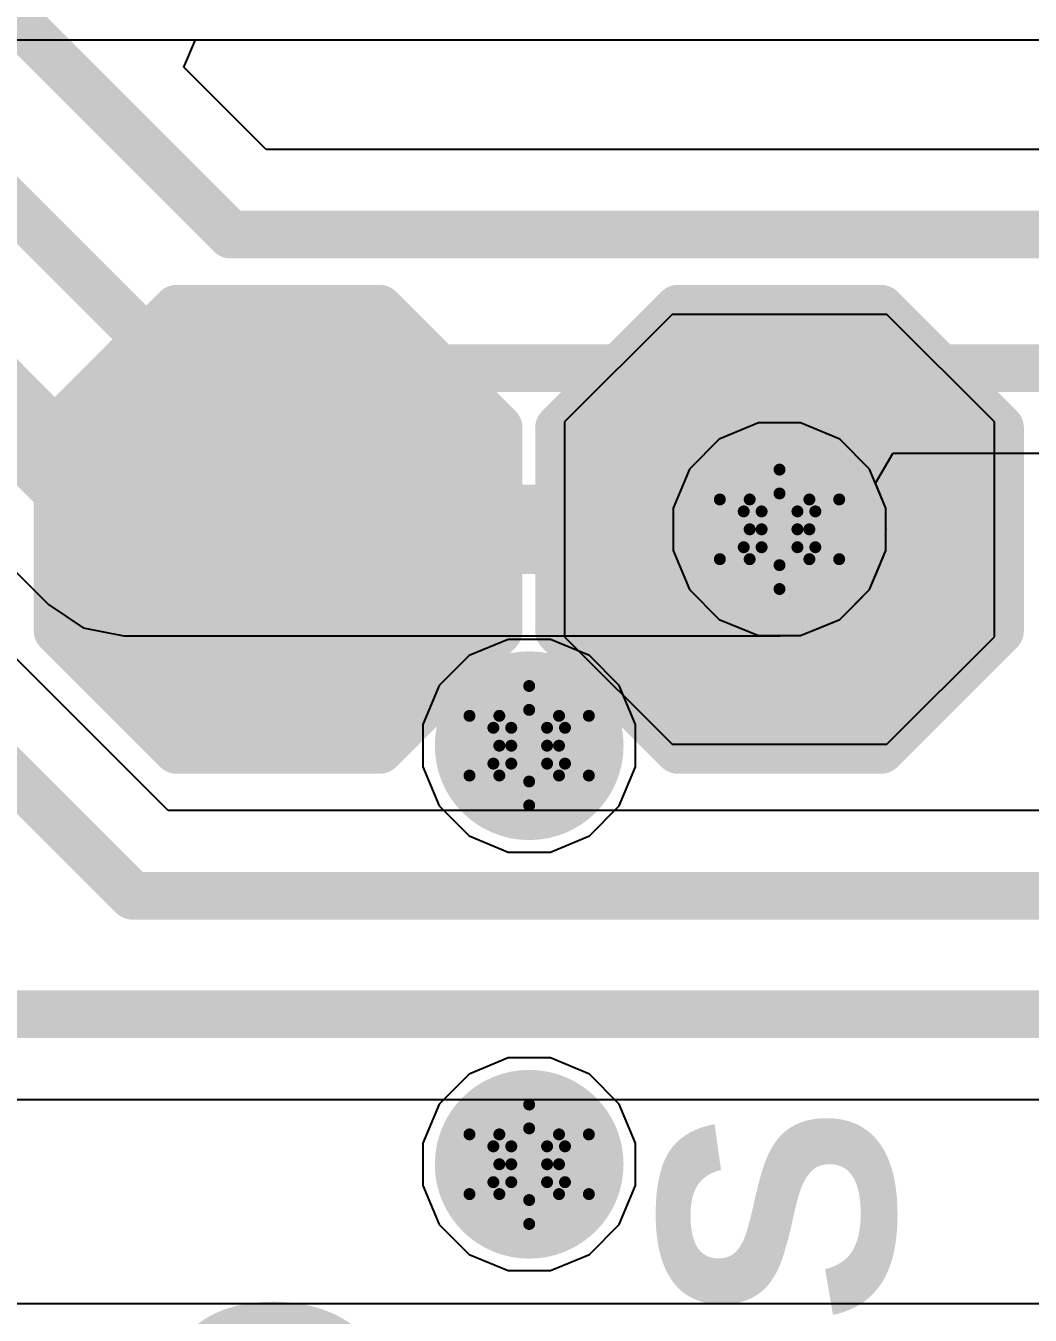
# Model space of a CAD drawing. Header units: inches. Extents: x -2.7 to 10.9, y -2.9 to 7.4.
# Drawn here: x -1.4133 to -1.245, y -1.6206 to -1.4047 of the extents above; entities that cross this region are included whole.
import ezdxf

# ---------------------------------------------------------------- set-up
doc = ezdxf.new("R2010")
doc.units = ezdxf.units.IN
doc.header["$MEASUREMENT"] = 0
for name, color, linetype in [('Board Outline', 216, 'Continuous'), ('Bottom Layer', 5, 'Continuous'), ('Bottom Solder', 6, 'Continuous'), ('Drill Drawing', 1, 'Continuous'), ('Layer 2', 16, 'Continuous'), ('Layer 3', 76, 'Continuous'), ('Top Layer', 1, 'Continuous'), ('Top Overlay', 2, 'Continuous'), ('Top Paste', 8, 'Continuous'), ('Top Solder', 216, 'Continuous'), ('Via Holes', 16, 'Continuous')]:
    doc.layers.add(name, color=color, linetype=linetype)
doc.styles.add('Arial_Bold', font='', dxfattribs={"height": 0.2})
doc.styles.get('Arial_Bold').set_extended_font_data('Arial', bold=True)

# ---------------------------------------------------------------- blocks, each defined once
blk = doc.blocks.new('T__________232')
at = {"layer": 'Top Layer'}
blk.add_hatch(color=1, dxfattribs=at).paths.add_polyline_path([(0.015, 0.03), (-0.015, 0.03), (-0.03, 0.015), (-0.03, -0.015), (-0.015, -0.03), (0.015, -0.03), (0.03, -0.015), (0.03, 0.015)])
at = {"layer": 'Top Paste'}
blk.add_hatch(color=8, dxfattribs=at).paths.add_polyline_path([(0.015, 0.03), (-0.015, 0.03), (-0.03, 0.015), (-0.03, -0.015), (-0.015, -0.03), (0.015, -0.03), (0.03, -0.015), (0.03, 0.015)])
at = {"layer": 'Top Solder'}
blk.add_hatch(color=216, dxfattribs=at).paths.add_polyline_path([(0.017, 0.034), (-0.017, 0.034), (-0.034, 0.017), (-0.034, -0.017), (-0.017, -0.034), (0.017, -0.034), (0.034, -0.017), (0.034, 0.017)])
at = {"layer": 'Top Overlay'}
for points in [[(-0.017, 0.037, 0.00787, 0.00787, 0), (-0.037, 0.017, 0.00787, 0.00787, 0)], [(-0.017, 0.037, 0.00787, 0.00787, 0), (0.017, 0.037, 0.00787, 0.00787, 0)], [(-0.017, 0.037, 0.00787, 0.00787, 0), (0.017, 0.037, 0.00787, 0.00787, 0)], [(0.017, 0.037, 0.00787, 0.00787, 0), (0.037, 0.017, 0.00787, 0.00787, 0)], [(-0.037, 0.017, 0.00787, 0.00787, 0), (-0.037, -0.017, 0.00787, 0.00787, 0)], [(0.037, 0.017, 0.00787, 0.00787, 0), (0.037, -0.017, 0.00787, 0.00787, 0)], [(-0.037, -0.017, 0.00787, 0.00787, 0), (-0.017, -0.037, 0.00787, 0.00787, 0)], [(0.037, -0.017, 0.00787, 0.00787, 0), (0.017, -0.037, 0.00787, 0.00787, 0)], [(-0.017, -0.037, 0.00787, 0.00787, 0), (0.017, -0.037, 0.00787, 0.00787, 0)], [(-0.017, -0.037, 0.00787, 0.00787, 0), (0.017, -0.037, 0.00787, 0.00787, 0)]]:
    blk.add_lwpolyline(points, format="xyseb", dxfattribs=at)
for points in [[(-0.01897, 0.037, 0.00394, 0.00394, 1), (-0.01503, 0.037, 0.00394, 0.00394, 1)], [(-0.01897, 0.037, 0.00394, 0.00394, 1), (-0.01503, 0.037, 0.00394, 0.00394, 1)], [(-0.01897, 0.037, 0.00394, 0.00394, 1), (-0.01503, 0.037, 0.00394, 0.00394, 1)], [(0.01503, 0.037, 0.00394, 0.00394, 1), (0.01897, 0.037, 0.00394, 0.00394, 1)], [(0.01503, 0.037, 0.00394, 0.00394, 1), (0.01897, 0.037, 0.00394, 0.00394, 1)], [(0.01503, 0.037, 0.00394, 0.00394, 1), (0.01897, 0.037, 0.00394, 0.00394, 1)], [(-0.03897, 0.017, 0.00394, 0.00394, 1), (-0.03503, 0.017, 0.00394, 0.00394, 1)], [(-0.03897, 0.017, 0.00394, 0.00394, 1), (-0.03503, 0.017, 0.00394, 0.00394, 1)], [(0.03503, 0.017, 0.00394, 0.00394, 1), (0.03897, 0.017, 0.00394, 0.00394, 1)], [(0.03503, 0.017, 0.00394, 0.00394, 1), (0.03897, 0.017, 0.00394, 0.00394, 1)], [(-0.03897, -0.017, 0.00394, 0.00394, 1), (-0.03503, -0.017, 0.00394, 0.00394, 1)], [(-0.03897, -0.017, 0.00394, 0.00394, 1), (-0.03503, -0.017, 0.00394, 0.00394, 1)], [(0.03503, -0.017, 0.00394, 0.00394, 1), (0.03897, -0.017, 0.00394, 0.00394, 1)], [(0.03503, -0.017, 0.00394, 0.00394, 1), (0.03897, -0.017, 0.00394, 0.00394, 1)], [(-0.01897, -0.037, 0.00394, 0.00394, 1), (-0.01503, -0.037, 0.00394, 0.00394, 1)], [(-0.01897, -0.037, 0.00394, 0.00394, 1), (-0.01503, -0.037, 0.00394, 0.00394, 1)], [(-0.01897, -0.037, 0.00394, 0.00394, 1), (-0.01503, -0.037, 0.00394, 0.00394, 1)], [(0.01503, -0.037, 0.00394, 0.00394, 1), (0.01897, -0.037, 0.00394, 0.00394, 1)], [(0.01503, -0.037, 0.00394, 0.00394, 1), (0.01897, -0.037, 0.00394, 0.00394, 1)], [(0.01503, -0.037, 0.00394, 0.00394, 1), (0.01897, -0.037, 0.00394, 0.00394, 1)]]:
    blk.add_lwpolyline(points, format="xyseb", close=True, dxfattribs=at)
blk = doc.blocks.new('T__________236')
at = {"layer": 'Top Layer'}
blk.add_hatch(color=1, dxfattribs=at).paths.add_polyline_path([(0.015, 0.03), (-0.015, 0.03), (-0.03, 0.015), (-0.03, -0.015), (-0.015, -0.03), (0.015, -0.03), (0.03, -0.015), (0.03, 0.015)])
at = {"layer": 'Top Paste'}
blk.add_hatch(color=8, dxfattribs=at).paths.add_polyline_path([(0.015, 0.03), (-0.015, 0.03), (-0.03, 0.015), (-0.03, -0.015), (-0.015, -0.03), (0.015, -0.03), (0.03, -0.015), (0.03, 0.015)])
at = {"layer": 'Top Solder'}
blk.add_hatch(color=216, dxfattribs=at).paths.add_polyline_path([(0.017, 0.034), (-0.017, 0.034), (-0.034, 0.017), (-0.034, -0.017), (-0.017, -0.034), (0.017, -0.034), (0.034, -0.017), (0.034, 0.017)])
at = {"layer": 'Top Overlay'}
for points in [[(-0.017, 0.037, 0.00787, 0.00787, 0), (-0.037, 0.017, 0.00787, 0.00787, 0)], [(0.017, 0.037, 0.00787, 0.00787, 0), (-0.017, 0.037, 0.00787, 0.00787, 0)], [(0.017, 0.037, 0.00787, 0.00787, 0), (-0.017, 0.037, 0.00787, 0.00787, 0)], [(0.037, 0.017, 0.00787, 0.00787, 0), (0.017, 0.037, 0.00787, 0.00787, 0)], [(-0.037, 0.017, 0.00787, 0.00787, 0), (-0.037, -0.017, 0.00787, 0.00787, 0)], [(0.037, 0.017, 0.00787, 0.00787, 0), (0.037, -0.017, 0.00787, 0.00787, 0)], [(-0.017, -0.037, 0.00787, 0.00787, 0), (-0.037, -0.017, 0.00787, 0.00787, 0)], [(0.037, -0.017, 0.00787, 0.00787, 0), (0.017, -0.037, 0.00787, 0.00787, 0)], [(0.017, -0.037, 0.00787, 0.00787, 0), (-0.017, -0.037, 0.00787, 0.00787, 0)], [(0.017, -0.037, 0.00787, 0.00787, 0), (-0.017, -0.037, 0.00787, 0.00787, 0)]]:
    blk.add_lwpolyline(points, format="xyseb", dxfattribs=at)
for points in [[(-0.01897, 0.037, 0.00394, 0.00394, 1), (-0.01503, 0.037, 0.00394, 0.00394, 1)], [(-0.01897, 0.037, 0.00394, 0.00394, 1), (-0.01503, 0.037, 0.00394, 0.00394, 1)], [(-0.01897, 0.037, 0.00394, 0.00394, 1), (-0.01503, 0.037, 0.00394, 0.00394, 1)], [(0.01503, 0.037, 0.00394, 0.00394, 1), (0.01897, 0.037, 0.00394, 0.00394, 1)], [(0.01503, 0.037, 0.00394, 0.00394, 1), (0.01897, 0.037, 0.00394, 0.00394, 1)], [(0.01503, 0.037, 0.00394, 0.00394, 1), (0.01897, 0.037, 0.00394, 0.00394, 1)], [(-0.03897, 0.017, 0.00394, 0.00394, 1), (-0.03503, 0.017, 0.00394, 0.00394, 1)], [(-0.03897, 0.017, 0.00394, 0.00394, 1), (-0.03503, 0.017, 0.00394, 0.00394, 1)], [(0.03503, 0.017, 0.00394, 0.00394, 1), (0.03897, 0.017, 0.00394, 0.00394, 1)], [(0.03503, 0.017, 0.00394, 0.00394, 1), (0.03897, 0.017, 0.00394, 0.00394, 1)], [(-0.03897, -0.017, 0.00394, 0.00394, 1), (-0.03503, -0.017, 0.00394, 0.00394, 1)], [(-0.03897, -0.017, 0.00394, 0.00394, 1), (-0.03503, -0.017, 0.00394, 0.00394, 1)], [(0.03503, -0.017, 0.00394, 0.00394, 1), (0.03897, -0.017, 0.00394, 0.00394, 1)], [(0.03503, -0.017, 0.00394, 0.00394, 1), (0.03897, -0.017, 0.00394, 0.00394, 1)], [(-0.01897, -0.037, 0.00394, 0.00394, 1), (-0.01503, -0.037, 0.00394, 0.00394, 1)], [(-0.01897, -0.037, 0.00394, 0.00394, 1), (-0.01503, -0.037, 0.00394, 0.00394, 1)], [(-0.01897, -0.037, 0.00394, 0.00394, 1), (-0.01503, -0.037, 0.00394, 0.00394, 1)], [(0.01503, -0.037, 0.00394, 0.00394, 1), (0.01897, -0.037, 0.00394, 0.00394, 1)], [(0.01503, -0.037, 0.00394, 0.00394, 1), (0.01897, -0.037, 0.00394, 0.00394, 1)], [(0.01503, -0.037, 0.00394, 0.00394, 1), (0.01897, -0.037, 0.00394, 0.00394, 1)]]:
    blk.add_lwpolyline(points, format="xyseb", close=True, dxfattribs=at)

msp = doc.modelspace()

# ---------------------------------------------------------------- hatches: boundary and pattern name
at = {"layer": 'Bottom Layer'}
h = msp.add_hatch(color=5, dxfattribs=at)
edge = h.paths.add_edge_path()
edge.add_arc((-1.287, -1.489), 0.01181, 0, 360)
h = msp.add_hatch(color=5, dxfattribs=at)
edge = h.paths.add_edge_path()
edge.add_arc((-1.32894, -1.52524), 0.01181, 0, 360)
h = msp.add_hatch(color=5, dxfattribs=at)
edge = h.paths.add_edge_path()
edge.add_arc((-1.32894, -1.59534), 0.01181, 0, 360)
at = {"layer": 'Bottom Solder'}
h = msp.add_hatch(color=6, dxfattribs=at)
edge = h.paths.add_edge_path()
edge.add_arc((-1.287, -1.489), 0.01581, 0, 360)
h = msp.add_hatch(color=6, dxfattribs=at)
edge = h.paths.add_edge_path()
edge.add_arc((-1.32894, -1.52524), 0.01581, 0, 360)
h = msp.add_hatch(color=6, dxfattribs=at)
edge = h.paths.add_edge_path()
edge.add_arc((-1.32894, -1.59534), 0.01581, 0, 360)
at = {"layer": 'Layer 2'}
h = msp.add_hatch(color=16, dxfattribs=at)
edge = h.paths.add_edge_path()
edge.add_arc((-1.287, -1.489), 0.01181, 0, 360)
h = msp.add_hatch(color=16, dxfattribs=at)
edge = h.paths.add_edge_path()
edge.add_arc((-1.32894, -1.52524), 0.01181, 0, 360)
h = msp.add_hatch(color=16, dxfattribs=at)
edge = h.paths.add_edge_path()
edge.add_arc((-1.32894, -1.59534), 0.01181, 0, 360)
at = {"layer": 'Layer 3'}
h = msp.add_hatch(color=76, dxfattribs=at)
edge = h.paths.add_edge_path()
edge.add_arc((-1.287, -1.489), 0.01181, 0, 360)
h = msp.add_hatch(color=76, dxfattribs=at)
edge = h.paths.add_edge_path()
edge.add_arc((-1.32894, -1.52524), 0.01181, 0, 360)
h = msp.add_hatch(color=76, dxfattribs=at)
edge = h.paths.add_edge_path()
edge.add_arc((-1.32894, -1.59534), 0.01181, 0, 360)
at = {"layer": 'Top Layer'}
h = msp.add_hatch(color=1, dxfattribs=at)
edge = h.paths.add_edge_path()
edge.add_arc((-1.287, -1.489), 0.01181, 0, 360)
h = msp.add_hatch(color=1, dxfattribs=at)
edge = h.paths.add_edge_path()
edge.add_arc((-1.32894, -1.52524), 0.01181, 0, 360)
h = msp.add_hatch(color=1, dxfattribs=at)
edge = h.paths.add_edge_path()
edge.add_arc((-1.32894, -1.59534), 0.01181, 0, 360)
at = {"layer": 'Top Solder'}
h = msp.add_hatch(color=216, dxfattribs=at)
edge = h.paths.add_edge_path()
edge.add_arc((-1.287, -1.489), 0.01581, 0, 360)
h = msp.add_hatch(color=216, dxfattribs=at)
edge = h.paths.add_edge_path()
edge.add_arc((-1.32894, -1.52524), 0.01581, 0, 360)
h = msp.add_hatch(color=216, dxfattribs=at)
edge = h.paths.add_edge_path()
edge.add_arc((-1.32894, -1.59534), 0.01581, 0, 360)
at = {"layer": 'Via Holes'}
h = msp.add_hatch(color=7, dxfattribs=at)
edge = h.paths.add_edge_path()
edge.add_arc((-1.287, -1.489), 0.00591, 0, 360)
h = msp.add_hatch(color=7, dxfattribs=at)
edge = h.paths.add_edge_path()
edge.add_arc((-1.32894, -1.52524), 0.00591, 0, 360)
h = msp.add_hatch(color=7, dxfattribs=at)
edge = h.paths.add_edge_path()
edge.add_arc((-1.32894, -1.59534), 0.00591, 0, 360)

# ---------------------------------------------------------------- linework, layer by layer
at = {"layer": 'Board Outline'}
msp.add_lwpolyline([(2.84412, -0.24125, 0.005, 0.005, -0.741893), (-2.49969, -1.37795, 0.005, 0.005, 0)], format="xyseb", dxfattribs=at)
at = {"layer": 'Bottom Layer'}
for p, q in [((-1.38678, -1.41162), (-1.38486, -1.407)), ((-1.38486, -1.407), (-0.822, -1.407)), ((-1.37303, -1.42537), (-1.38678, -1.41162)), ((-1.00036, -1.42537), (-1.37303, -1.42537)), ((-1.46063, -1.45044), (-1.40945, -1.50162)), ((-1.38943, -1.53611), (-1.46142, -1.46412)), ((-1.27092, -1.48127), (-1.26801, -1.47629)), ((-1.26801, -1.47629), (-1.26799, -1.47627)), ((-1.26799, -1.47627), (-1.23591, -1.47627)), ((-1.27061, -1.48204), (-1.27092, -1.48127)), ((-1.27052, -1.48217), (-1.27061, -1.48204)), ((-1.27048, -1.48233), (-1.27052, -1.48217)), ((-1.26919, -1.48546), (-1.27048, -1.48233)), ((-1.26919, -1.48884), (-1.26919, -1.48546)), ((-1.26916, -1.489), (-1.26919, -1.48884)), ((-1.26919, -1.48916), (-1.26916, -1.489)), ((-1.26919, -1.49254), (-1.26919, -1.48916)), ((-1.27048, -1.49567), (-1.26919, -1.49254)), ((-1.2719, -1.49909), (-1.27061, -1.49596)), ((-1.27061, -1.49596), (-1.27052, -1.49583)), ((-1.27052, -1.49583), (-1.27048, -1.49567)), ((-1.27429, -1.50148), (-1.2719, -1.49909)), ((-1.40945, -1.50162), (-1.40366, -1.50548)), ((-1.27691, -1.5041), (-1.27452, -1.50171)), ((-1.27452, -1.50171), (-1.27438, -1.50162)), ((-1.27438, -1.50162), (-1.27429, -1.50148)), ((-1.28004, -1.50539), (-1.27691, -1.5041)), ((-1.40366, -1.50548), (-1.39683, -1.50684)), ((-1.39683, -1.50684), (-1.287, -1.50684)), ((-1.287, -1.50684), (-1.28684, -1.50681)), ((-1.28684, -1.50681), (-1.28346, -1.50681)), ((-1.28346, -1.50681), (-1.28033, -1.50552)), ((-1.28033, -1.50552), (-1.28017, -1.50548)), ((-1.28017, -1.50548), (-1.28004, -1.50539)), ((0.5171, -1.53611), (-1.38943, -1.53611)), ((-1.44209, -1.58447), (0.52914, -1.58447)), ((0.54159, -1.61872), (-1.46427, -1.61872))]:
    msp.add_line(p, q, dxfattribs=at)
for points in [[(-1.42758, -1.391, 0.008, 0.008, 0), (-1.37894, -1.43964, 0.008, 0.008, 0)], [(-1.44147, -1.40879, 0.008, 0.008, 0), (-1.38825, -1.462, 0.008, 0.008, 0)], [(-1.45536, -1.43047, 0.015, 0.015, 0), (-1.39683, -1.489, 0.015, 0.015, 0)], [(-1.37894, -1.43964, 0.008, 0.008, 0), (-1.00036, -1.43964, 0.008, 0.008, 0)], [(-1.38825, -1.462, 0.008, 0.008, 0), (-1.23, -1.462, 0.008, 0.008, 0)], [(-1.47923, -1.4665, 0.008, 0.008, 0), (-1.39534, -1.55038, 0.008, 0.008, 0)], [(-1.39683, -1.489, 0.015, 0.015, 0), (-1.287, -1.489, 0.015, 0.015, 0)], [(-1.39534, -1.55038, 0.008, 0.008, 0), (0.52301, -1.55038, 0.008, 0.008, 0)], [(-1.448, -1.57019, 0.008, 0.008, 0), (0.52915, -1.57019, 0.008, 0.008, 0)]]:
    msp.add_lwpolyline(points, format="xyseb", dxfattribs=at)
for points in [[(-1.38094, -1.43964, 0.004, 0.004, 1), (-1.37694, -1.43964, 0.004, 0.004, 1)], [(-1.38094, -1.43964, 0.004, 0.004, 1), (-1.37694, -1.43964, 0.004, 0.004, 1)], [(-1.39025, -1.462, 0.004, 0.004, 1), (-1.38625, -1.462, 0.004, 0.004, 1)], [(-1.39025, -1.462, 0.004, 0.004, 1), (-1.38625, -1.462, 0.004, 0.004, 1)], [(-1.40058, -1.489, 0.0075, 0.0075, 1), (-1.39308, -1.489, 0.0075, 0.0075, 1)], [(-1.40058, -1.489, 0.0075, 0.0075, 1), (-1.39308, -1.489, 0.0075, 0.0075, 1)], [(-1.29075, -1.489, 0.0075, 0.0075, 1), (-1.28325, -1.489, 0.0075, 0.0075, 1)], [(-1.39734, -1.55038, 0.004, 0.004, 1), (-1.39334, -1.55038, 0.004, 0.004, 1)], [(-1.39734, -1.55038, 0.004, 0.004, 1), (-1.39334, -1.55038, 0.004, 0.004, 1)]]:
    msp.add_lwpolyline(points, format="xyseb", close=True, dxfattribs=at)
at = {"layer": 'Drill Drawing'}
for points in [[(-1.292, -1.484, 0.002, 0.002, 0), (-1.287, -1.479, 0.002, 0.002, 0)], [(-1.287, -1.479, 0.002, 0.002, 0), (-1.282, -1.484, 0.002, 0.002, 0)], [(-1.297, -1.484, 0.002, 0.002, 0), (-1.292, -1.489, 0.002, 0.002, 0)], [(-1.297, -1.484, 0.002, 0.002, 0), (-1.292, -1.484, 0.002, 0.002, 0)], [(-1.29, -1.486, 0.002, 0.002, 0), (-1.287, -1.483, 0.002, 0.002, 0)], [(-1.287, -1.483, 0.002, 0.002, 0), (-1.284, -1.486, 0.002, 0.002, 0)], [(-1.282, -1.484, 0.002, 0.002, 0), (-1.277, -1.484, 0.002, 0.002, 0)], [(-1.282, -1.489, 0.002, 0.002, 0), (-1.277, -1.484, 0.002, 0.002, 0)], [(-1.293, -1.486, 0.002, 0.002, 0), (-1.29, -1.489, 0.002, 0.002, 0)], [(-1.293, -1.486, 0.002, 0.002, 0), (-1.29, -1.486, 0.002, 0.002, 0)], [(-1.284, -1.486, 0.002, 0.002, 0), (-1.281, -1.486, 0.002, 0.002, 0)], [(-1.284, -1.489, 0.002, 0.002, 0), (-1.281, -1.486, 0.002, 0.002, 0)], [(-1.297, -1.494, 0.002, 0.002, 0), (-1.292, -1.489, 0.002, 0.002, 0)], [(-1.293, -1.492, 0.002, 0.002, 0), (-1.29, -1.489, 0.002, 0.002, 0)], [(-1.284, -1.489, 0.002, 0.002, 0), (-1.281, -1.492, 0.002, 0.002, 0)], [(-1.282, -1.489, 0.002, 0.002, 0), (-1.277, -1.494, 0.002, 0.002, 0)], [(-1.293, -1.492, 0.002, 0.002, 0), (-1.29, -1.492, 0.002, 0.002, 0)], [(-1.29, -1.492, 0.002, 0.002, 0), (-1.287, -1.495, 0.002, 0.002, 0)], [(-1.287, -1.495, 0.002, 0.002, 0), (-1.284, -1.492, 0.002, 0.002, 0)], [(-1.284, -1.492, 0.002, 0.002, 0), (-1.281, -1.492, 0.002, 0.002, 0)], [(-1.297, -1.494, 0.002, 0.002, 0), (-1.292, -1.494, 0.002, 0.002, 0)], [(-1.292, -1.494, 0.002, 0.002, 0), (-1.287, -1.499, 0.002, 0.002, 0)], [(-1.287, -1.499, 0.002, 0.002, 0), (-1.282, -1.494, 0.002, 0.002, 0)], [(-1.282, -1.494, 0.002, 0.002, 0), (-1.277, -1.494, 0.002, 0.002, 0)], [(-1.33394, -1.52024, 0.002, 0.002, 0), (-1.32894, -1.51524, 0.002, 0.002, 0)], [(-1.32894, -1.51524, 0.002, 0.002, 0), (-1.32394, -1.52024, 0.002, 0.002, 0)], [(-1.33894, -1.52024, 0.002, 0.002, 0), (-1.33394, -1.52524, 0.002, 0.002, 0)], [(-1.33894, -1.52024, 0.002, 0.002, 0), (-1.33394, -1.52024, 0.002, 0.002, 0)], [(-1.33194, -1.52224, 0.002, 0.002, 0), (-1.32894, -1.51924, 0.002, 0.002, 0)], [(-1.32894, -1.51924, 0.002, 0.002, 0), (-1.32594, -1.52224, 0.002, 0.002, 0)], [(-1.32394, -1.52024, 0.002, 0.002, 0), (-1.31894, -1.52024, 0.002, 0.002, 0)], [(-1.32394, -1.52524, 0.002, 0.002, 0), (-1.31894, -1.52024, 0.002, 0.002, 0)], [(-1.33494, -1.52224, 0.002, 0.002, 0), (-1.33194, -1.52524, 0.002, 0.002, 0)], [(-1.33494, -1.52224, 0.002, 0.002, 0), (-1.33194, -1.52224, 0.002, 0.002, 0)], [(-1.32594, -1.52224, 0.002, 0.002, 0), (-1.32294, -1.52224, 0.002, 0.002, 0)], [(-1.32594, -1.52524, 0.002, 0.002, 0), (-1.32294, -1.52224, 0.002, 0.002, 0)], [(-1.33894, -1.53024, 0.002, 0.002, 0), (-1.33394, -1.52524, 0.002, 0.002, 0)], [(-1.33494, -1.52824, 0.002, 0.002, 0), (-1.33194, -1.52524, 0.002, 0.002, 0)], [(-1.32594, -1.52524, 0.002, 0.002, 0), (-1.32294, -1.52824, 0.002, 0.002, 0)], [(-1.32394, -1.52524, 0.002, 0.002, 0), (-1.31894, -1.53024, 0.002, 0.002, 0)], [(-1.33494, -1.52824, 0.002, 0.002, 0), (-1.33194, -1.52824, 0.002, 0.002, 0)], [(-1.33194, -1.52824, 0.002, 0.002, 0), (-1.32894, -1.53124, 0.002, 0.002, 0)], [(-1.32894, -1.53124, 0.002, 0.002, 0), (-1.32594, -1.52824, 0.002, 0.002, 0)], [(-1.32594, -1.52824, 0.002, 0.002, 0), (-1.32294, -1.52824, 0.002, 0.002, 0)], [(-1.33894, -1.53024, 0.002, 0.002, 0), (-1.33394, -1.53024, 0.002, 0.002, 0)], [(-1.33394, -1.53024, 0.002, 0.002, 0), (-1.32894, -1.53524, 0.002, 0.002, 0)], [(-1.32894, -1.53524, 0.002, 0.002, 0), (-1.32394, -1.53024, 0.002, 0.002, 0)], [(-1.32394, -1.53024, 0.002, 0.002, 0), (-1.31894, -1.53024, 0.002, 0.002, 0)], [(-1.33394, -1.59034, 0.002, 0.002, 0), (-1.32894, -1.58534, 0.002, 0.002, 0)], [(-1.32894, -1.58534, 0.002, 0.002, 0), (-1.32394, -1.59034, 0.002, 0.002, 0)], [(-1.33894, -1.59034, 0.002, 0.002, 0), (-1.33394, -1.59534, 0.002, 0.002, 0)], [(-1.33894, -1.59034, 0.002, 0.002, 0), (-1.33394, -1.59034, 0.002, 0.002, 0)], [(-1.33194, -1.59234, 0.002, 0.002, 0), (-1.32894, -1.58934, 0.002, 0.002, 0)], [(-1.32894, -1.58934, 0.002, 0.002, 0), (-1.32594, -1.59234, 0.002, 0.002, 0)], [(-1.32394, -1.59034, 0.002, 0.002, 0), (-1.31894, -1.59034, 0.002, 0.002, 0)], [(-1.32394, -1.59534, 0.002, 0.002, 0), (-1.31894, -1.59034, 0.002, 0.002, 0)], [(-1.33494, -1.59234, 0.002, 0.002, 0), (-1.33194, -1.59534, 0.002, 0.002, 0)], [(-1.33494, -1.59234, 0.002, 0.002, 0), (-1.33194, -1.59234, 0.002, 0.002, 0)], [(-1.32594, -1.59234, 0.002, 0.002, 0), (-1.32294, -1.59234, 0.002, 0.002, 0)], [(-1.32594, -1.59534, 0.002, 0.002, 0), (-1.32294, -1.59234, 0.002, 0.002, 0)], [(-1.33894, -1.60034, 0.002, 0.002, 0), (-1.33394, -1.59534, 0.002, 0.002, 0)], [(-1.33494, -1.59834, 0.002, 0.002, 0), (-1.33194, -1.59534, 0.002, 0.002, 0)], [(-1.32594, -1.59534, 0.002, 0.002, 0), (-1.32294, -1.59834, 0.002, 0.002, 0)], [(-1.32394, -1.59534, 0.002, 0.002, 0), (-1.31894, -1.60034, 0.002, 0.002, 0)], [(-1.33494, -1.59834, 0.002, 0.002, 0), (-1.33194, -1.59834, 0.002, 0.002, 0)], [(-1.33194, -1.59834, 0.002, 0.002, 0), (-1.32894, -1.60134, 0.002, 0.002, 0)], [(-1.32894, -1.60134, 0.002, 0.002, 0), (-1.32594, -1.59834, 0.002, 0.002, 0)], [(-1.32594, -1.59834, 0.002, 0.002, 0), (-1.32294, -1.59834, 0.002, 0.002, 0)], [(-1.33894, -1.60034, 0.002, 0.002, 0), (-1.33394, -1.60034, 0.002, 0.002, 0)], [(-1.33394, -1.60034, 0.002, 0.002, 0), (-1.32894, -1.60534, 0.002, 0.002, 0)], [(-1.32894, -1.60534, 0.002, 0.002, 0), (-1.32394, -1.60034, 0.002, 0.002, 0)], [(-1.32394, -1.60034, 0.002, 0.002, 0), (-1.31894, -1.60034, 0.002, 0.002, 0)]]:
    msp.add_lwpolyline(points, format="xyseb", dxfattribs=at)
for points in [[(-1.2875, -1.479, 0.001, 0.001, 1), (-1.2865, -1.479, 0.001, 0.001, 1)], [(-1.2875, -1.479, 0.001, 0.001, 1), (-1.2865, -1.479, 0.001, 0.001, 1)], [(-1.2975, -1.484, 0.001, 0.001, 1), (-1.2965, -1.484, 0.001, 0.001, 1)], [(-1.2975, -1.484, 0.001, 0.001, 1), (-1.2965, -1.484, 0.001, 0.001, 1)], [(-1.2925, -1.484, 0.001, 0.001, 1), (-1.2915, -1.484, 0.001, 0.001, 1)], [(-1.2925, -1.484, 0.001, 0.001, 1), (-1.2915, -1.484, 0.001, 0.001, 1)], [(-1.2875, -1.483, 0.001, 0.001, 1), (-1.2865, -1.483, 0.001, 0.001, 1)], [(-1.2875, -1.483, 0.001, 0.001, 1), (-1.2865, -1.483, 0.001, 0.001, 1)], [(-1.2825, -1.484, 0.001, 0.001, 1), (-1.2815, -1.484, 0.001, 0.001, 1)], [(-1.2825, -1.484, 0.001, 0.001, 1), (-1.2815, -1.484, 0.001, 0.001, 1)], [(-1.2775, -1.484, 0.001, 0.001, 1), (-1.2765, -1.484, 0.001, 0.001, 1)], [(-1.2775, -1.484, 0.001, 0.001, 1), (-1.2765, -1.484, 0.001, 0.001, 1)], [(-1.2935, -1.486, 0.001, 0.001, 1), (-1.2925, -1.486, 0.001, 0.001, 1)], [(-1.2935, -1.486, 0.001, 0.001, 1), (-1.2925, -1.486, 0.001, 0.001, 1)], [(-1.2905, -1.486, 0.001, 0.001, 1), (-1.2895, -1.486, 0.001, 0.001, 1)], [(-1.2905, -1.486, 0.001, 0.001, 1), (-1.2895, -1.486, 0.001, 0.001, 1)], [(-1.2845, -1.486, 0.001, 0.001, 1), (-1.2835, -1.486, 0.001, 0.001, 1)], [(-1.2845, -1.486, 0.001, 0.001, 1), (-1.2835, -1.486, 0.001, 0.001, 1)], [(-1.2815, -1.486, 0.001, 0.001, 1), (-1.2805, -1.486, 0.001, 0.001, 1)], [(-1.2815, -1.486, 0.001, 0.001, 1), (-1.2805, -1.486, 0.001, 0.001, 1)], [(-1.2925, -1.489, 0.001, 0.001, 1), (-1.2915, -1.489, 0.001, 0.001, 1)], [(-1.2925, -1.489, 0.001, 0.001, 1), (-1.2915, -1.489, 0.001, 0.001, 1)], [(-1.2905, -1.489, 0.001, 0.001, 1), (-1.2895, -1.489, 0.001, 0.001, 1)], [(-1.2905, -1.489, 0.001, 0.001, 1), (-1.2895, -1.489, 0.001, 0.001, 1)], [(-1.2845, -1.489, 0.001, 0.001, 1), (-1.2835, -1.489, 0.001, 0.001, 1)], [(-1.2845, -1.489, 0.001, 0.001, 1), (-1.2835, -1.489, 0.001, 0.001, 1)], [(-1.2825, -1.489, 0.001, 0.001, 1), (-1.2815, -1.489, 0.001, 0.001, 1)], [(-1.2825, -1.489, 0.001, 0.001, 1), (-1.2815, -1.489, 0.001, 0.001, 1)], [(-1.2935, -1.492, 0.001, 0.001, 1), (-1.2925, -1.492, 0.001, 0.001, 1)], [(-1.2935, -1.492, 0.001, 0.001, 1), (-1.2925, -1.492, 0.001, 0.001, 1)], [(-1.2905, -1.492, 0.001, 0.001, 1), (-1.2895, -1.492, 0.001, 0.001, 1)], [(-1.2905, -1.492, 0.001, 0.001, 1), (-1.2895, -1.492, 0.001, 0.001, 1)], [(-1.2845, -1.492, 0.001, 0.001, 1), (-1.2835, -1.492, 0.001, 0.001, 1)], [(-1.2845, -1.492, 0.001, 0.001, 1), (-1.2835, -1.492, 0.001, 0.001, 1)], [(-1.2815, -1.492, 0.001, 0.001, 1), (-1.2805, -1.492, 0.001, 0.001, 1)], [(-1.2815, -1.492, 0.001, 0.001, 1), (-1.2805, -1.492, 0.001, 0.001, 1)], [(-1.2975, -1.494, 0.001, 0.001, 1), (-1.2965, -1.494, 0.001, 0.001, 1)], [(-1.2975, -1.494, 0.001, 0.001, 1), (-1.2965, -1.494, 0.001, 0.001, 1)], [(-1.2925, -1.494, 0.001, 0.001, 1), (-1.2915, -1.494, 0.001, 0.001, 1)], [(-1.2925, -1.494, 0.001, 0.001, 1), (-1.2915, -1.494, 0.001, 0.001, 1)], [(-1.2875, -1.495, 0.001, 0.001, 1), (-1.2865, -1.495, 0.001, 0.001, 1)], [(-1.2875, -1.495, 0.001, 0.001, 1), (-1.2865, -1.495, 0.001, 0.001, 1)], [(-1.2825, -1.494, 0.001, 0.001, 1), (-1.2815, -1.494, 0.001, 0.001, 1)], [(-1.2825, -1.494, 0.001, 0.001, 1), (-1.2815, -1.494, 0.001, 0.001, 1)], [(-1.2775, -1.494, 0.001, 0.001, 1), (-1.2765, -1.494, 0.001, 0.001, 1)], [(-1.2775, -1.494, 0.001, 0.001, 1), (-1.2765, -1.494, 0.001, 0.001, 1)], [(-1.2875, -1.499, 0.001, 0.001, 1), (-1.2865, -1.499, 0.001, 0.001, 1)], [(-1.2875, -1.499, 0.001, 0.001, 1), (-1.2865, -1.499, 0.001, 0.001, 1)], [(-1.32944, -1.51524, 0.001, 0.001, 1), (-1.32844, -1.51524, 0.001, 0.001, 1)], [(-1.32944, -1.51524, 0.001, 0.001, 1), (-1.32844, -1.51524, 0.001, 0.001, 1)], [(-1.33944, -1.52024, 0.001, 0.001, 1), (-1.33844, -1.52024, 0.001, 0.001, 1)], [(-1.33944, -1.52024, 0.001, 0.001, 1), (-1.33844, -1.52024, 0.001, 0.001, 1)], [(-1.33444, -1.52024, 0.001, 0.001, 1), (-1.33344, -1.52024, 0.001, 0.001, 1)], [(-1.33444, -1.52024, 0.001, 0.001, 1), (-1.33344, -1.52024, 0.001, 0.001, 1)], [(-1.32944, -1.51924, 0.001, 0.001, 1), (-1.32844, -1.51924, 0.001, 0.001, 1)], [(-1.32944, -1.51924, 0.001, 0.001, 1), (-1.32844, -1.51924, 0.001, 0.001, 1)], [(-1.32444, -1.52024, 0.001, 0.001, 1), (-1.32344, -1.52024, 0.001, 0.001, 1)], [(-1.32444, -1.52024, 0.001, 0.001, 1), (-1.32344, -1.52024, 0.001, 0.001, 1)], [(-1.31944, -1.52024, 0.001, 0.001, 1), (-1.31844, -1.52024, 0.001, 0.001, 1)], [(-1.31944, -1.52024, 0.001, 0.001, 1), (-1.31844, -1.52024, 0.001, 0.001, 1)], [(-1.33544, -1.52224, 0.001, 0.001, 1), (-1.33444, -1.52224, 0.001, 0.001, 1)], [(-1.33544, -1.52224, 0.001, 0.001, 1), (-1.33444, -1.52224, 0.001, 0.001, 1)], [(-1.33244, -1.52224, 0.001, 0.001, 1), (-1.33144, -1.52224, 0.001, 0.001, 1)], [(-1.33244, -1.52224, 0.001, 0.001, 1), (-1.33144, -1.52224, 0.001, 0.001, 1)], [(-1.32644, -1.52224, 0.001, 0.001, 1), (-1.32544, -1.52224, 0.001, 0.001, 1)], [(-1.32644, -1.52224, 0.001, 0.001, 1), (-1.32544, -1.52224, 0.001, 0.001, 1)], [(-1.32344, -1.52224, 0.001, 0.001, 1), (-1.32244, -1.52224, 0.001, 0.001, 1)], [(-1.32344, -1.52224, 0.001, 0.001, 1), (-1.32244, -1.52224, 0.001, 0.001, 1)], [(-1.33444, -1.52524, 0.001, 0.001, 1), (-1.33344, -1.52524, 0.001, 0.001, 1)], [(-1.33444, -1.52524, 0.001, 0.001, 1), (-1.33344, -1.52524, 0.001, 0.001, 1)], [(-1.33244, -1.52524, 0.001, 0.001, 1), (-1.33144, -1.52524, 0.001, 0.001, 1)], [(-1.33244, -1.52524, 0.001, 0.001, 1), (-1.33144, -1.52524, 0.001, 0.001, 1)], [(-1.32644, -1.52524, 0.001, 0.001, 1), (-1.32544, -1.52524, 0.001, 0.001, 1)], [(-1.32644, -1.52524, 0.001, 0.001, 1), (-1.32544, -1.52524, 0.001, 0.001, 1)], [(-1.32444, -1.52524, 0.001, 0.001, 1), (-1.32344, -1.52524, 0.001, 0.001, 1)], [(-1.32444, -1.52524, 0.001, 0.001, 1), (-1.32344, -1.52524, 0.001, 0.001, 1)], [(-1.33544, -1.52824, 0.001, 0.001, 1), (-1.33444, -1.52824, 0.001, 0.001, 1)], [(-1.33544, -1.52824, 0.001, 0.001, 1), (-1.33444, -1.52824, 0.001, 0.001, 1)], [(-1.33244, -1.52824, 0.001, 0.001, 1), (-1.33144, -1.52824, 0.001, 0.001, 1)], [(-1.33244, -1.52824, 0.001, 0.001, 1), (-1.33144, -1.52824, 0.001, 0.001, 1)], [(-1.32644, -1.52824, 0.001, 0.001, 1), (-1.32544, -1.52824, 0.001, 0.001, 1)], [(-1.32644, -1.52824, 0.001, 0.001, 1), (-1.32544, -1.52824, 0.001, 0.001, 1)], [(-1.32344, -1.52824, 0.001, 0.001, 1), (-1.32244, -1.52824, 0.001, 0.001, 1)], [(-1.32344, -1.52824, 0.001, 0.001, 1), (-1.32244, -1.52824, 0.001, 0.001, 1)], [(-1.33944, -1.53024, 0.001, 0.001, 1), (-1.33844, -1.53024, 0.001, 0.001, 1)], [(-1.33944, -1.53024, 0.001, 0.001, 1), (-1.33844, -1.53024, 0.001, 0.001, 1)], [(-1.33444, -1.53024, 0.001, 0.001, 1), (-1.33344, -1.53024, 0.001, 0.001, 1)], [(-1.33444, -1.53024, 0.001, 0.001, 1), (-1.33344, -1.53024, 0.001, 0.001, 1)], [(-1.32944, -1.53124, 0.001, 0.001, 1), (-1.32844, -1.53124, 0.001, 0.001, 1)], [(-1.32944, -1.53124, 0.001, 0.001, 1), (-1.32844, -1.53124, 0.001, 0.001, 1)], [(-1.32444, -1.53024, 0.001, 0.001, 1), (-1.32344, -1.53024, 0.001, 0.001, 1)], [(-1.32444, -1.53024, 0.001, 0.001, 1), (-1.32344, -1.53024, 0.001, 0.001, 1)], [(-1.31944, -1.53024, 0.001, 0.001, 1), (-1.31844, -1.53024, 0.001, 0.001, 1)], [(-1.31944, -1.53024, 0.001, 0.001, 1), (-1.31844, -1.53024, 0.001, 0.001, 1)], [(-1.32944, -1.53524, 0.001, 0.001, 1), (-1.32844, -1.53524, 0.001, 0.001, 1)], [(-1.32944, -1.53524, 0.001, 0.001, 1), (-1.32844, -1.53524, 0.001, 0.001, 1)], [(-1.32944, -1.58534, 0.001, 0.001, 1), (-1.32844, -1.58534, 0.001, 0.001, 1)], [(-1.32944, -1.58534, 0.001, 0.001, 1), (-1.32844, -1.58534, 0.001, 0.001, 1)], [(-1.33944, -1.59034, 0.001, 0.001, 1), (-1.33844, -1.59034, 0.001, 0.001, 1)], [(-1.33944, -1.59034, 0.001, 0.001, 1), (-1.33844, -1.59034, 0.001, 0.001, 1)], [(-1.33444, -1.59034, 0.001, 0.001, 1), (-1.33344, -1.59034, 0.001, 0.001, 1)], [(-1.33444, -1.59034, 0.001, 0.001, 1), (-1.33344, -1.59034, 0.001, 0.001, 1)], [(-1.32944, -1.58934, 0.001, 0.001, 1), (-1.32844, -1.58934, 0.001, 0.001, 1)], [(-1.32944, -1.58934, 0.001, 0.001, 1), (-1.32844, -1.58934, 0.001, 0.001, 1)], [(-1.32444, -1.59034, 0.001, 0.001, 1), (-1.32344, -1.59034, 0.001, 0.001, 1)], [(-1.32444, -1.59034, 0.001, 0.001, 1), (-1.32344, -1.59034, 0.001, 0.001, 1)], [(-1.31944, -1.59034, 0.001, 0.001, 1), (-1.31844, -1.59034, 0.001, 0.001, 1)], [(-1.31944, -1.59034, 0.001, 0.001, 1), (-1.31844, -1.59034, 0.001, 0.001, 1)], [(-1.33544, -1.59234, 0.001, 0.001, 1), (-1.33444, -1.59234, 0.001, 0.001, 1)], [(-1.33544, -1.59234, 0.001, 0.001, 1), (-1.33444, -1.59234, 0.001, 0.001, 1)], [(-1.33244, -1.59234, 0.001, 0.001, 1), (-1.33144, -1.59234, 0.001, 0.001, 1)], [(-1.33244, -1.59234, 0.001, 0.001, 1), (-1.33144, -1.59234, 0.001, 0.001, 1)], [(-1.32644, -1.59234, 0.001, 0.001, 1), (-1.32544, -1.59234, 0.001, 0.001, 1)], [(-1.32644, -1.59234, 0.001, 0.001, 1), (-1.32544, -1.59234, 0.001, 0.001, 1)], [(-1.32344, -1.59234, 0.001, 0.001, 1), (-1.32244, -1.59234, 0.001, 0.001, 1)], [(-1.32344, -1.59234, 0.001, 0.001, 1), (-1.32244, -1.59234, 0.001, 0.001, 1)], [(-1.33444, -1.59534, 0.001, 0.001, 1), (-1.33344, -1.59534, 0.001, 0.001, 1)], [(-1.33444, -1.59534, 0.001, 0.001, 1), (-1.33344, -1.59534, 0.001, 0.001, 1)], [(-1.33244, -1.59534, 0.001, 0.001, 1), (-1.33144, -1.59534, 0.001, 0.001, 1)], [(-1.33244, -1.59534, 0.001, 0.001, 1), (-1.33144, -1.59534, 0.001, 0.001, 1)], [(-1.32644, -1.59534, 0.001, 0.001, 1), (-1.32544, -1.59534, 0.001, 0.001, 1)], [(-1.32644, -1.59534, 0.001, 0.001, 1), (-1.32544, -1.59534, 0.001, 0.001, 1)], [(-1.32444, -1.59534, 0.001, 0.001, 1), (-1.32344, -1.59534, 0.001, 0.001, 1)], [(-1.32444, -1.59534, 0.001, 0.001, 1), (-1.32344, -1.59534, 0.001, 0.001, 1)], [(-1.33544, -1.59834, 0.001, 0.001, 1), (-1.33444, -1.59834, 0.001, 0.001, 1)], [(-1.33544, -1.59834, 0.001, 0.001, 1), (-1.33444, -1.59834, 0.001, 0.001, 1)], [(-1.33244, -1.59834, 0.001, 0.001, 1), (-1.33144, -1.59834, 0.001, 0.001, 1)], [(-1.33244, -1.59834, 0.001, 0.001, 1), (-1.33144, -1.59834, 0.001, 0.001, 1)], [(-1.32644, -1.59834, 0.001, 0.001, 1), (-1.32544, -1.59834, 0.001, 0.001, 1)], [(-1.32644, -1.59834, 0.001, 0.001, 1), (-1.32544, -1.59834, 0.001, 0.001, 1)], [(-1.32344, -1.59834, 0.001, 0.001, 1), (-1.32244, -1.59834, 0.001, 0.001, 1)], [(-1.32344, -1.59834, 0.001, 0.001, 1), (-1.32244, -1.59834, 0.001, 0.001, 1)], [(-1.33944, -1.60034, 0.001, 0.001, 1), (-1.33844, -1.60034, 0.001, 0.001, 1)], [(-1.33944, -1.60034, 0.001, 0.001, 1), (-1.33844, -1.60034, 0.001, 0.001, 1)], [(-1.33444, -1.60034, 0.001, 0.001, 1), (-1.33344, -1.60034, 0.001, 0.001, 1)], [(-1.33444, -1.60034, 0.001, 0.001, 1), (-1.33344, -1.60034, 0.001, 0.001, 1)], [(-1.32444, -1.60034, 0.001, 0.001, 1), (-1.32344, -1.60034, 0.001, 0.001, 1)], [(-1.32444, -1.60034, 0.001, 0.001, 1), (-1.32344, -1.60034, 0.001, 0.001, 1)], [(-1.31944, -1.60034, 0.001, 0.001, 1), (-1.31844, -1.60034, 0.001, 0.001, 1)], [(-1.31944, -1.60034, 0.001, 0.001, 1), (-1.31844, -1.60034, 0.001, 0.001, 1)], [(-1.32944, -1.60134, 0.001, 0.001, 1), (-1.32844, -1.60134, 0.001, 0.001, 1)], [(-1.32944, -1.60134, 0.001, 0.001, 1), (-1.32844, -1.60134, 0.001, 0.001, 1)], [(-1.32944, -1.60534, 0.001, 0.001, 1), (-1.32844, -1.60534, 0.001, 0.001, 1)], [(-1.32944, -1.60534, 0.001, 0.001, 1), (-1.32844, -1.60534, 0.001, 0.001, 1)]]:
    msp.add_lwpolyline(points, format="xyseb", close=True, dxfattribs=at)
at = {"layer": 'Layer 2'}
for p, q in [((-2.44408, -1.407), (-0.822, -1.407)), ((-1.29054, -1.47119), (-1.29709, -1.4739)), ((-1.28346, -1.47119), (-1.29054, -1.47119)), ((-1.27691, -1.4739), (-1.28346, -1.47119)), ((-1.29709, -1.4739), (-1.3021, -1.47891)), ((-1.2719, -1.47891), (-1.27691, -1.4739)), ((-1.3021, -1.47891), (-1.30481, -1.48546)), ((-1.26919, -1.48546), (-1.2719, -1.47891)), ((-1.30481, -1.48546), (-1.30481, -1.49254)), ((-1.26919, -1.49254), (-1.26919, -1.48546)), ((-1.30481, -1.49254), (-1.3021, -1.49909)), ((-1.2719, -1.49909), (-1.26919, -1.49254)), ((-1.3021, -1.49909), (-1.29709, -1.5041)), ((-1.27691, -1.5041), (-1.2719, -1.49909)), ((-1.29709, -1.5041), (-1.29054, -1.50681)), ((-1.28346, -1.50681), (-1.27691, -1.5041)), ((-1.29054, -1.50681), (-1.28346, -1.50681))]:
    msp.add_line(p, q, dxfattribs=at)
at = {"layer": 'Layer 3'}
for p, q in [((-1.76351, -1.407), (-0.816, -1.407)), ((-1.29054, -1.47119), (-1.29709, -1.4739)), ((-1.28346, -1.47119), (-1.29054, -1.47119)), ((-1.27691, -1.4739), (-1.28346, -1.47119)), ((-1.29709, -1.4739), (-1.3021, -1.47891)), ((-1.2719, -1.47891), (-1.27691, -1.4739)), ((-1.3021, -1.47891), (-1.30481, -1.48546)), ((-1.26919, -1.48546), (-1.2719, -1.47891)), ((-1.30481, -1.48546), (-1.30481, -1.49254)), ((-1.26919, -1.49254), (-1.26919, -1.48546)), ((-1.30481, -1.49254), (-1.3021, -1.49909)), ((-1.2719, -1.49909), (-1.26919, -1.49254)), ((-1.3021, -1.49909), (-1.29709, -1.5041)), ((-1.27691, -1.5041), (-1.2719, -1.49909)), ((-1.29709, -1.5041), (-1.29054, -1.50681)), ((-1.28346, -1.50681), (-1.27691, -1.5041)), ((-1.29054, -1.50681), (-1.28346, -1.50681)), ((-1.33248, -1.50743), (-1.33902, -1.51014)), ((-1.32539, -1.50743), (-1.33248, -1.50743)), ((-1.31885, -1.51014), (-1.32539, -1.50743)), ((-1.33902, -1.51014), (-1.34403, -1.51515)), ((-1.31384, -1.51515), (-1.31885, -1.51014)), ((-1.34403, -1.51515), (-1.34675, -1.5217)), ((-1.31112, -1.5217), (-1.31384, -1.51515)), ((-1.34675, -1.5217), (-1.34675, -1.52878)), ((-1.31112, -1.52878), (-1.31112, -1.5217)), ((-1.34675, -1.52878), (-1.34403, -1.53533)), ((-1.31384, -1.53533), (-1.31112, -1.52878)), ((-1.34403, -1.53533), (-1.33902, -1.54034)), ((-1.31885, -1.54034), (-1.31384, -1.53533)), ((-1.33902, -1.54034), (-1.33248, -1.54305)), ((-1.32539, -1.54305), (-1.31885, -1.54034)), ((-1.33248, -1.54305), (-1.32539, -1.54305)), ((-1.33248, -1.57753), (-1.33902, -1.58024)), ((-1.32539, -1.57753), (-1.33248, -1.57753)), ((-1.31885, -1.58024), (-1.32539, -1.57753)), ((-1.33902, -1.58024), (-1.34403, -1.58525)), ((-1.31384, -1.58525), (-1.31885, -1.58024)), ((-1.34403, -1.58525), (-1.34675, -1.59179)), ((-1.31112, -1.59179), (-1.31384, -1.58525)), ((-1.34675, -1.59179), (-1.34675, -1.59888)), ((-1.31112, -1.59888), (-1.31112, -1.59179)), ((-1.34675, -1.59888), (-1.34403, -1.60543)), ((-1.31384, -1.60543), (-1.31112, -1.59888)), ((-1.34403, -1.60543), (-1.33902, -1.61044)), ((-1.31885, -1.61044), (-1.31384, -1.60543)), ((-1.33902, -1.61044), (-1.33248, -1.61315)), ((-1.32539, -1.61315), (-1.31885, -1.61044)), ((-1.33248, -1.61315), (-1.32539, -1.61315))]:
    msp.add_line(p, q, dxfattribs=at)
at = {"layer": 'Top Layer'}
for p, q in [((-2.44408, -1.407), (-0.822, -1.407)), ((-1.305, -1.453), (-1.323, -1.471)), ((-1.269, -1.453), (-1.305, -1.453)), ((-1.251, -1.471), (-1.269, -1.453)), ((-1.323, -1.471), (-1.323, -1.507)), ((-1.251, -1.507), (-1.251, -1.471)), ((-1.323, -1.507), (-1.305, -1.525)), ((-1.269, -1.525), (-1.251, -1.507)), ((-1.305, -1.525), (-1.269, -1.525))]:
    msp.add_line(p, q, dxfattribs=at)

# ---------------------------------------------------------------- block references
for name, p, rotation in [('T__________232', (-1.371, -1.489), 90), ('T__________236', (-1.287, -1.489), 180)]:
    msp.add_blockref(name, p, dxfattribs=dict(rotation=rotation))

# ---------------------------------------------------------------- texts
at = {"layer": 'Top Overlay', "style": 'Arial_Bold'}
for s, p in [('VBUS', (-1.26779, -1.73827)), ('GND', (-1.35179, -1.73827))]:
    msp.add_text(s, height=0.03937, rotation=90, dxfattribs=at).set_placement(p)

doc.saveas('drawing.dxf')
